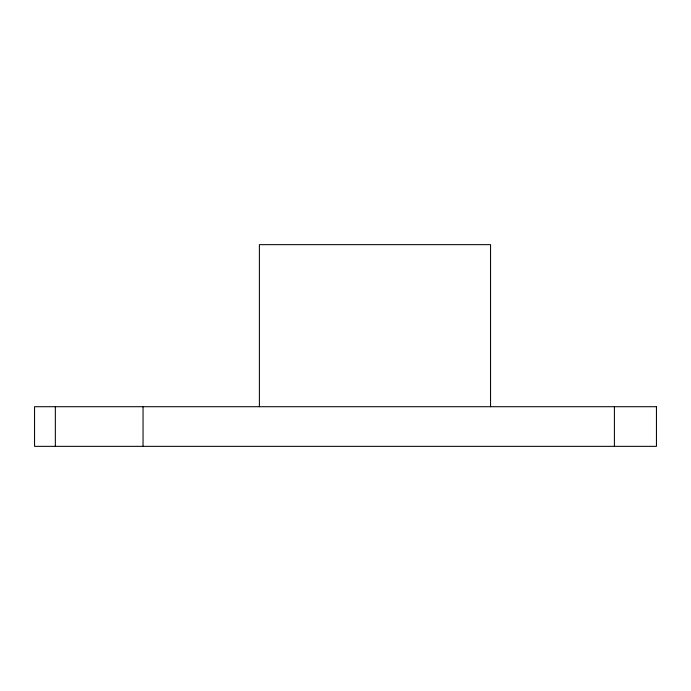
<?xml version="1.0" encoding="UTF-8"?>
<svg xmlns="http://www.w3.org/2000/svg" width="691" height="691" viewBox="0 0 691 691"><rect width="100%" height="100%" fill="white"/><g stroke="black" fill="none" stroke-linecap="round" stroke-linejoin="round"><path stroke-width="1.04" d="M614.411 406.705L614.411 446.351M490.55 406.705L490.55 244.649L259.393 244.649L259.393 406.705M143.046 406.705L143.046 446.351M55.349 406.705L55.349 446.351M656.45 406.705L34.55 406.705L34.55 446.351L656.45 446.351L656.45 406.705"/></g></svg>
